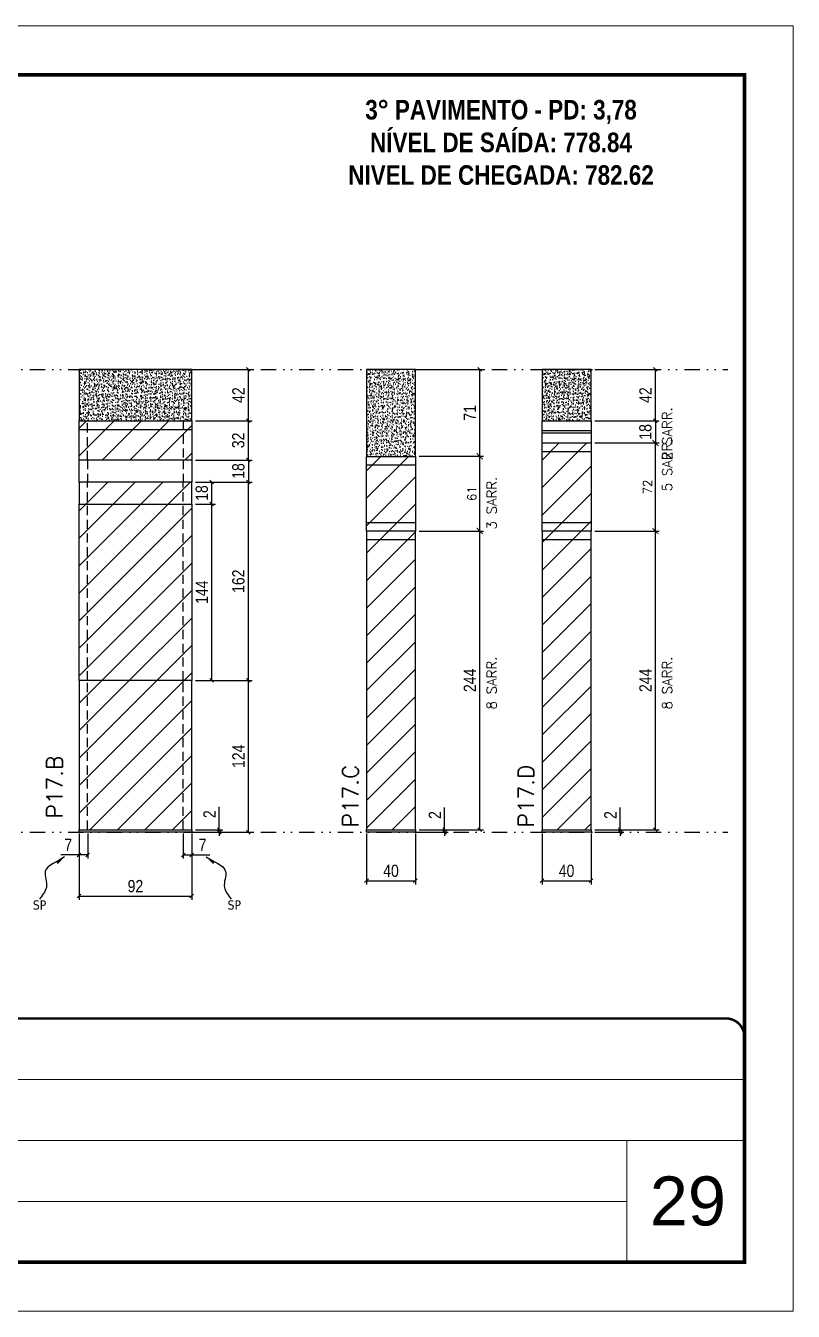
# Model space of a CAD drawing. Extents: x 2949 to 9203, y -16089 to 12527.
# Drawn here: x 3807 to 4434, y 3437 to 4487 of the extents above; entities that cross this region are included whole.
import ezdxf

# ---------------------------------------------------------------- set-up
doc = ezdxf.new("R2010")
doc.units = 0
for name, pattern in [('CONTINUO', [0]), ('DASHED', [0.75, 0.5, -0.25]), ('DIVIDE2', [0.625, 0.25, -0.125, 0, -0.125, 0, -0.125]), ('HIDDEN', [0.375, 0.25, -0.125])]:
    doc.linetypes.add(name, pattern=pattern)
for name, color, linetype, lineweight in [('CARIMBO', 255, 'Continuous', 9), ('Folhas', 255, 'Continuous', 9), ('Hachura', 251, 'Continuous', 9), ('SARRAFO DE PRESSAO', 251, 'DASHED', 9), ('Texto Seção', 7, 'Continuous', 15)]:
    doc.layers.add(name, color=color, linetype=linetype, lineweight=lineweight)
for name, color, linetype in [('COTA', 241, 'Continuous'), ('NOMENCLATURA', 7, 'Continuous'), ('Nível', 160, 'Continuous'), ('Painéis', 200, 'Continuous'), ('SARR_2.2x7', 40, 'Continuous'), ('Sarrafo de Pressão', 42, 'HIDDEN'), ('texto', 7, 'Continuous')]:
    doc.layers.add(name, color=color, linetype=linetype)
doc.styles.add('ARIAL', font='arial.ttf')
doc.styles.add('COTA TECNICA', font='techl___.ttf', dxfattribs={"height": 10})
doc.styles.add('COTA TECNICA-50', font='techl___.ttf', dxfattribs={"height": 10})
doc.styles.add('REGUA-120', font='ROMANS.shx', dxfattribs={"height": 15})
doc.styles.add('ROMANC', font='techb___.ttf', dxfattribs={"height": 2.5})
doc.styles.add('ROMANS', font='romans.shx')
doc.styles.get("Standard").update_dxf_attribs({"font": 'arial.ttf'})
doc.dimstyles.new('COTA PAINEL-50', dxfattribs={"dimtxt": 10, "dimasz": 3, "dimexe": 3, "dimexo": 3, "dimgap": 3, "dimtad": 1, "dimdec": 1, "dimzin": 12, "dimdsep": 46, "dimtxsty": 'COTA TECNICA-50', "dimblk1": 'OBLIQUE', "dimblk2": 'OBLIQUE', "dimsah": 1, "dimcen": 0.9, "dimclrd": 4, "dimclre": 4, "dimclrt": 240, "dimadec": 1, "dimazin": 3, "dimtfac": 1, "dimtdec": 1, "dimtmove": 0, "dimatfit": 3, "dimfxl": 1, "dimtolj": 1, "dimtzin": 12, "dimarcsym": 0})
doc.dimstyles.new('Cota Paínel', dxfattribs={"dimtxt": 7, "dimasz": 5, "dimexe": 3, "dimexo": 3, "dimgap": 3, "dimtad": 1, "dimdec": 1, "dimzin": 12, "dimdsep": 46, "dimtxsty": 'ROMANS', "dimblk": 'ARCHTICK', "dimcen": 0, "dimclrd": 4, "dimclre": 4, "dimclrt": 1, "dimadec": 1, "dimazin": 3, "dimtfac": 1, "dimtdec": 1, "dimtmove": 0, "dimatfit": 3, "dimldrblk": 'OBLIQUE', "dimfxl": 1, "dimtolj": 1, "dimtzin": 12, "dimarcsym": 0})
doc.dimstyles.new('PAINEL', dxfattribs={"dimtxt": 10, "dimasz": 3, "dimexe": 3, "dimexo": 3, "dimgap": 3, "dimtad": 1, "dimdec": 1, "dimzin": 12, "dimdsep": 46, "dimtxsty": 'COTA TECNICA', "dimblk1": 'OBLIQUE', "dimblk2": 'OBLIQUE', "dimsah": 1, "dimcen": 0.9, "dimclrd": 4, "dimclre": 4, "dimclrt": 240, "dimadec": 1, "dimazin": 3, "dimtfac": 1, "dimtdec": 1, "dimtmove": 0, "dimatfit": 3, "dimfxl": 1, "dimtolj": 1, "dimtzin": 12, "dimarcsym": 0})
doc.dimstyles.get("Standard").update_dxf_attribs({"dimtxt": 0.18, "dimasz": 0.18, "dimexe": 0.18, "dimexo": 0.0625, "dimgap": 0.09, "dimtad": 0, "dimtih": 1, "dimtoh": 1, "dimdec": 4, "dimzin": 0, "dimdsep": 46, "dimtxsty": 'Standard', "dimcen": 0.09, "dimadec": 0, "dimazin": 0, "dimtfac": 1, "dimtdec": 4, "dimtofl": 0, "dimtmove": 0, "dimatfit": 3, "dimfxl": 1, "dimtolj": 1, "dimtzin": 0, "dimarcsym": 0})
pattern_1 = [(45, (-1598.5, 3445.725), (-11.22532, 11.22532), [])]

# ---------------------------------------------------------------- blocks, each defined once
blk = doc.blocks.new('9999999999')
at = {"color": 30, "linetype": 'CONTINUO'}
for p, q in [((98564.6, 34379.6), (99584, 34379.6)), ((98564.6, 34329.8), (99488, 34329.8)), ((99584, 34329.8), (99488, 34329.8)), ((99488, 34329.8), (99488, 34230.2)), ((98564.6, 34280), (99488, 34280))]:
    blk.add_line(p, q, dxfattribs=at)
at = {"color": 30, "linetype": 'CONTINUO', "const_width": 2}
blk.add_lwpolyline([(99584, 34230.2), (99584, 34414.4, 0.414214), (99569, 34429.4), (98229, 34429.4, 0.414214), (98214, 34414.4), (98214, 34245.2, 0.414214), (98229, 34230.2), (99584, 34230.2)], format="xyb", dxfattribs=at)
at = {"layer": 'Folhas'}
blk.add_lwpolyline([(98139, 34190.2), (99624, 34190.2), (99624, 35240.2), (98139, 35240.2)], close=True, dxfattribs=at)
at = {"layer": 'Folhas', "color": 30, "const_width": 3}
blk.add_lwpolyline([(98214, 34230.2), (99584, 34230.2), (99584, 35200.2), (98214, 35200.2)], close=True, dxfattribs=at)
blk = doc.blocks.new('_Oblique')
at = {"color": 0, "linetype": 'ByBlock', "lineweight": -2}
blk.add_line((-0.5, -0.5), (0.5, 0.5), dxfattribs=at)
blk = doc.blocks.new('*D950')
at = {"layer": 'COTA', "color": 4, "lineweight": -2, "transparency": 16777216}
for p, q in [((4128.5, 4074), (4181, 4074)), ((4178, 3830), (4178, 4074)), ((4128.5, 3830), (4181, 3830))]:
    blk.add_line(p, q, dxfattribs=at)
at = {"layer": 'Defpoints', "color": 0, "transparency": 16777216}
for p in [(4125.5, 4074), (4178, 4074), (4125.5, 3830)]:
    blk.add_point(p, dxfattribs=at)
at = {"layer": 'COTA', "color": 4, "lineweight": -2, "transparency": 16777216, "xscale": 3, "yscale": 3, "zscale": 3}
for p, rotation in [((4178, 4074), 90), ((4178, 3830), 270)]:
    blk.add_blockref('_Oblique', p, dxfattribs=dict(at, rotation=rotation))
at = {"layer": 'COTA', "color": 240, "transparency": 16777216, "insert": (4169.9, 3952), "char_height": 10, "attachment_point": 5, "rotation": 90, "style": 'COTA TECNICA'}
blk.add_mtext('\\A1;244', dxfattribs=at)
blk = doc.blocks.new('*D951')
at = {"layer": 'COTA', "color": 4, "lineweight": -2, "transparency": 16777216}
for p, q in [((4128.5, 4206), (4181, 4206)), ((4178, 4135), (4178, 4206)), ((4128.5, 4135), (4181, 4135))]:
    blk.add_line(p, q, dxfattribs=at)
at = {"layer": 'Defpoints', "color": 0, "transparency": 16777216}
for p in [(4125.5, 4206), (4178, 4206), (4125.5, 4135)]:
    blk.add_point(p, dxfattribs=at)
at = {"layer": 'COTA', "color": 4, "lineweight": -2, "transparency": 16777216, "xscale": 3, "yscale": 3, "zscale": 3}
for p, rotation in [((4178, 4206), 90), ((4178, 4135), 270)]:
    blk.add_blockref('_Oblique', p, dxfattribs=dict(at, rotation=rotation))
at = {"layer": 'COTA', "color": 240, "transparency": 16777216, "insert": (4169.9, 4170.5), "char_height": 10, "attachment_point": 5, "rotation": 90, "style": 'COTA TECNICA'}
blk.add_mtext('\\A1;71', dxfattribs=at)
blk = doc.blocks.new('*D952')
at = {"layer": 'COTA', "color": 4, "lineweight": -2, "transparency": 16777216}
for p, q in [((4085.5, 3827), (4085.5, 3785.3)), ((4125.5, 3827), (4125.5, 3785.3)), ((4085.5, 3788.3), (4125.5, 3788.3))]:
    blk.add_line(p, q, dxfattribs=at)
at = {"layer": 'Defpoints', "color": 0, "transparency": 16777216}
for p in [(4085.5, 3830), (4125.5, 3830), (4125.5, 3788.3)]:
    blk.add_point(p, dxfattribs=at)
at = {"layer": 'COTA', "color": 4, "lineweight": -2, "transparency": 16777216, "xscale": 3, "yscale": 3, "zscale": 3, "rotation": 180}
blk.add_blockref('_Oblique', (4085.5, 3788.3), dxfattribs=at)
at = {"layer": 'COTA', "color": 4, "lineweight": -2, "transparency": 16777216, "xscale": 3, "yscale": 3, "zscale": 3}
blk.add_blockref('_Oblique', (4125.5, 3788.3), dxfattribs=at)
at = {"layer": 'COTA', "color": 240, "transparency": 16777216, "insert": (4105.5, 3796.4), "char_height": 10, "attachment_point": 5, "style": 'COTA TECNICA'}
blk.add_mtext('\\A1;40', dxfattribs=at)
blk = doc.blocks.new('*D953')
at = {"layer": 'COTA', "color": 4, "lineweight": -2, "transparency": 16777216}
for p, q in [((4149.3, 3830), (4149.3, 3848.1)), ((4128.5, 3830), (4152.3, 3830)), ((4128.5, 3828), (4152.3, 3828)), ((4149.3, 3828), (4149.3, 3830)), ((4149.3, 3828), (4149.3, 3825))]:
    blk.add_line(p, q, dxfattribs=at)
at = {"layer": 'Defpoints', "color": 0, "transparency": 16777216}
for p in [(4125.5, 3830), (4125.5, 3828), (4149.3, 3830)]:
    blk.add_point(p, dxfattribs=at)
at = {"layer": 'COTA', "color": 4, "lineweight": -2, "transparency": 16777216, "xscale": 3, "yscale": 3, "zscale": 3}
for p, rotation in [((4149.3, 3830), 270), ((4149.3, 3828), 90)]:
    blk.add_blockref('_Oblique', p, dxfattribs=dict(at, rotation=rotation))
at = {"layer": 'COTA', "color": 240, "transparency": 16777216, "insert": (4141.3, 3842), "char_height": 10, "attachment_point": 5, "rotation": 90, "style": 'COTA TECNICA-50'}
blk.add_mtext('\\A1;2', dxfattribs=at)
blk = doc.blocks.new('*D913')
at = {"layer": 'COTA', "color": 4, "lineweight": -2, "transparency": 16777216}
for p, q in [((3850.8, 3827), (3850.8, 3772.8)), ((3942.8, 3827), (3942.8, 3772.8)), ((3850.8, 3775.8), (3942.8, 3775.8))]:
    blk.add_line(p, q, dxfattribs=at)
at = {"layer": 'Defpoints', "color": 0, "transparency": 16777216}
for p in [(3850.8, 3830), (3942.8, 3830), (3942.8, 3775.8)]:
    blk.add_point(p, dxfattribs=at)
at = {"layer": 'COTA', "color": 4, "lineweight": -2, "transparency": 16777216, "xscale": 3, "yscale": 3, "zscale": 3, "rotation": 180}
blk.add_blockref('_Oblique', (3850.8, 3775.8), dxfattribs=at)
at = {"layer": 'COTA', "color": 4, "lineweight": -2, "transparency": 16777216, "xscale": 3, "yscale": 3, "zscale": 3}
blk.add_blockref('_Oblique', (3942.8, 3775.8), dxfattribs=at)
at = {"layer": 'COTA', "color": 240, "transparency": 16777216, "insert": (3896.8, 3783.9), "char_height": 10, "attachment_point": 5, "style": 'COTA TECNICA'}
blk.add_mtext('\\A1;92', dxfattribs=at)
blk = doc.blocks.new('*D914')
at = {"layer": 'COTA', "color": 4, "lineweight": -2, "transparency": 16777216}
for p, q in [((3945.8, 3952), (3992, 3952)), ((3989, 3828), (3989, 3952)), ((3945.8, 3828), (3992, 3828))]:
    blk.add_line(p, q, dxfattribs=at)
at = {"layer": 'Defpoints', "color": 0, "transparency": 16777216}
for p in [(3942.8, 3952), (3989, 3952), (3942.8, 3828)]:
    blk.add_point(p, dxfattribs=at)
at = {"layer": 'COTA', "color": 4, "lineweight": -2, "transparency": 16777216, "xscale": 3, "yscale": 3, "zscale": 3}
for p, rotation in [((3989, 3952), 90), ((3989, 3828), 270)]:
    blk.add_blockref('_Oblique', p, dxfattribs=dict(at, rotation=rotation))
at = {"layer": 'COTA', "color": 240, "transparency": 16777216, "insert": (3980.9, 3890), "char_height": 10, "attachment_point": 5, "rotation": 90, "style": 'COTA TECNICA-50'}
blk.add_mtext('\\A1;124', dxfattribs=at)
blk = doc.blocks.new('*D915')
at = {"layer": 'COTA', "color": 4, "lineweight": -2, "transparency": 16777216}
for p, q in [((3965.3, 3830), (3965.3, 3848.8)), ((3945.8, 3830), (3968.3, 3830)), ((3945.8, 3828), (3968.3, 3828)), ((3965.3, 3828), (3965.3, 3830)), ((3965.3, 3828), (3965.3, 3825))]:
    blk.add_line(p, q, dxfattribs=at)
at = {"layer": 'Defpoints', "color": 0, "transparency": 16777216}
for p in [(3942.8, 3830), (3942.8, 3828), (3965.3, 3828)]:
    blk.add_point(p, dxfattribs=at)
at = {"layer": 'COTA', "color": 4, "lineweight": -2, "transparency": 16777216, "xscale": 3, "yscale": 3, "zscale": 3}
for p, rotation in [((3965.3, 3830), 270), ((3965.3, 3828), 90)]:
    blk.add_blockref('_Oblique', p, dxfattribs=dict(at, rotation=rotation))
at = {"layer": 'COTA', "color": 240, "transparency": 16777216, "insert": (3957.3, 3842.7), "char_height": 10, "attachment_point": 5, "rotation": 90, "style": 'COTA TECNICA-50'}
blk.add_mtext('\\A1;2', dxfattribs=at)
blk = doc.blocks.new('*D916')
at = {"layer": 'COTA', "color": 4, "lineweight": -2, "transparency": 16777216}
for p, q in [((3850.8, 3825), (3850.8, 3806.5)), ((3857.8, 3827), (3857.8, 3806.5)), ((3850.8, 3809.5), (3836, 3809.5)), ((3857.8, 3809.5), (3850.8, 3809.5))]:
    blk.add_line(p, q, dxfattribs=at)
at = {"layer": 'Defpoints', "color": 0, "transparency": 16777216}
for p in [(3850.8, 3828), (3857.8, 3830), (3850.8, 3809.5)]:
    blk.add_point(p, dxfattribs=at)
at = {"layer": 'COTA', "color": 4, "lineweight": -2, "transparency": 16777216, "xscale": 3, "yscale": 3, "zscale": 3, "rotation": 180}
blk.add_blockref('_Oblique', (3850.8, 3809.5), dxfattribs=at)
at = {"layer": 'COTA', "color": 4, "lineweight": -2, "transparency": 16777216, "xscale": 3, "yscale": 3, "zscale": 3}
blk.add_blockref('_Oblique', (3857.8, 3809.5), dxfattribs=at)
at = {"layer": 'COTA', "color": 240, "transparency": 16777216, "insert": (3841.9, 3817.6), "char_height": 10, "attachment_point": 5, "style": 'COTA TECNICA-50'}
blk.add_mtext('\\A1;7', dxfattribs=at)
blk = doc.blocks.new('*D917')
at = {"layer": 'COTA', "color": 4, "lineweight": -2, "transparency": 16777216}
for p, q in [((3935.8, 3827), (3935.8, 3806.5)), ((3942.8, 3825), (3942.8, 3806.5)), ((3935.8, 3809.5), (3942.8, 3809.5)), ((3942.8, 3809.5), (3957.5, 3809.5))]:
    blk.add_line(p, q, dxfattribs=at)
at = {"layer": 'Defpoints', "color": 0, "transparency": 16777216}
for p in [(3935.8, 3830), (3942.8, 3828), (3942.8, 3809.5)]:
    blk.add_point(p, dxfattribs=at)
at = {"layer": 'COTA', "color": 4, "lineweight": -2, "transparency": 16777216, "xscale": 3, "yscale": 3, "zscale": 3, "rotation": 180}
blk.add_blockref('_Oblique', (3935.8, 3809.5), dxfattribs=at)
at = {"layer": 'COTA', "color": 4, "lineweight": -2, "transparency": 16777216, "xscale": 3, "yscale": 3, "zscale": 3}
blk.add_blockref('_Oblique', (3942.8, 3809.5), dxfattribs=at)
at = {"layer": 'COTA', "color": 240, "transparency": 16777216, "insert": (3951.6, 3817.6), "char_height": 10, "attachment_point": 5, "style": 'COTA TECNICA-50'}
blk.add_mtext('\\A1;7', dxfattribs=at)
blk = doc.blocks.new('*D986')
at = {"layer": 'COTA', "color": 4, "linetype": 'ByBlock', "lineweight": -2, "transparency": 16777216}
for p, q in [((3945.8, 4114), (3992, 4114)), ((3989, 3952), (3989, 4114)), ((3945.8, 3952), (3992, 3952))]:
    blk.add_line(p, q, dxfattribs=at)
at = {"layer": 'Defpoints', "color": 0, "linetype": 'ByBlock', "transparency": 16777216}
for p in [(3942.8, 4114), (3989, 4114), (3942.8, 3952)]:
    blk.add_point(p, dxfattribs=at)
at = {"layer": 'COTA', "color": 4, "linetype": 'ByBlock', "lineweight": -2, "transparency": 16777216, "xscale": 3, "yscale": 3, "zscale": 3}
for p, rotation in [((3989, 4114), 90), ((3989, 3952), 270)]:
    blk.add_blockref('_Oblique', p, dxfattribs=dict(at, rotation=rotation))
at = {"layer": 'COTA', "color": 240, "linetype": 'ByBlock', "transparency": 16777216, "insert": (3980.9, 4033), "char_height": 10, "attachment_point": 5, "rotation": 90, "style": 'COTA TECNICA'}
blk.add_mtext('\\A1;162', dxfattribs=at)
blk = doc.blocks.new('_ArchTick')
at = {"color": 0, "linetype": 'ByBlock', "const_width": 0.15}
blk.add_lwpolyline([(-0.5, -0.5), (0.5, 0.5)], dxfattribs=at)
blk = doc.blocks.new('*D990')
at = {"layer": 'COTA', "color": 4, "lineweight": -2, "transparency": 16777216}
for p, q in [((4128.5, 4135), (4181, 4135)), ((4178, 4074), (4178, 4135)), ((4128.5, 4074), (4181, 4074))]:
    blk.add_line(p, q, dxfattribs=at)
at = {"layer": 'Defpoints', "color": 0, "transparency": 16777216}
for p in [(4125.5, 4135), (4178, 4135), (4125.5, 4074)]:
    blk.add_point(p, dxfattribs=at)
at = {"layer": 'COTA', "color": 4, "lineweight": -2, "transparency": 16777216, "xscale": 5, "yscale": 5, "zscale": 5}
for p, rotation in [((4178, 4135), 90), ((4178, 4074), 270)]:
    blk.add_blockref('_ArchTick', p, dxfattribs=dict(at, rotation=rotation))
at = {"layer": 'COTA', "color": 1, "transparency": 16777216, "insert": (4171.5, 4104.5), "char_height": 7, "attachment_point": 5, "rotation": 90, "style": 'ROMANS'}
blk.add_mtext('\\A1;61', dxfattribs=at)
blk = doc.blocks.new('*D999')
at = {"layer": 'COTA', "color": 4, "lineweight": -2, "transparency": 16777216}
for p, q in [((4271.9, 4074), (4324.4, 4074)), ((4321.4, 3830), (4321.4, 4074)), ((4271.9, 3830), (4324.4, 3830))]:
    blk.add_line(p, q, dxfattribs=at)
at = {"layer": 'Defpoints', "color": 0, "transparency": 16777216}
for p in [(4268.9, 4074), (4321.4, 4074), (4268.9, 3830)]:
    blk.add_point(p, dxfattribs=at)
at = {"layer": 'COTA', "color": 4, "lineweight": -2, "transparency": 16777216, "xscale": 3, "yscale": 3, "zscale": 3}
for p, rotation in [((4321.4, 4074), 90), ((4321.4, 3830), 270)]:
    blk.add_blockref('_Oblique', p, dxfattribs=dict(at, rotation=rotation))
at = {"layer": 'COTA', "color": 240, "transparency": 16777216, "insert": (4313.3, 3952), "char_height": 10, "attachment_point": 5, "rotation": 90, "style": 'COTA TECNICA'}
blk.add_mtext('\\A1;244', dxfattribs=at)
blk = doc.blocks.new('*D1000')
at = {"layer": 'COTA', "color": 4, "lineweight": -2, "transparency": 16777216}
for p, q in [((4228.9, 3827), (4228.9, 3785.3)), ((4268.9, 3827), (4268.9, 3785.3)), ((4228.9, 3788.3), (4268.9, 3788.3))]:
    blk.add_line(p, q, dxfattribs=at)
at = {"layer": 'Defpoints', "color": 0, "transparency": 16777216}
for p in [(4228.9, 3830), (4268.9, 3830), (4268.9, 3788.3)]:
    blk.add_point(p, dxfattribs=at)
at = {"layer": 'COTA', "color": 4, "lineweight": -2, "transparency": 16777216, "xscale": 3, "yscale": 3, "zscale": 3, "rotation": 180}
blk.add_blockref('_Oblique', (4228.9, 3788.3), dxfattribs=at)
at = {"layer": 'COTA', "color": 4, "lineweight": -2, "transparency": 16777216, "xscale": 3, "yscale": 3, "zscale": 3}
blk.add_blockref('_Oblique', (4268.9, 3788.3), dxfattribs=at)
at = {"layer": 'COTA', "color": 240, "transparency": 16777216, "insert": (4248.9, 3796.4), "char_height": 10, "attachment_point": 5, "style": 'COTA TECNICA'}
blk.add_mtext('\\A1;40', dxfattribs=at)
blk = doc.blocks.new('*D1001')
at = {"layer": 'COTA', "color": 4, "lineweight": -2, "transparency": 16777216}
for p, q in [((4292.7, 3830), (4292.7, 3848.1)), ((4271.9, 3830), (4295.7, 3830)), ((4271.9, 3828), (4295.7, 3828)), ((4292.7, 3828), (4292.7, 3830)), ((4292.7, 3828), (4292.7, 3825))]:
    blk.add_line(p, q, dxfattribs=at)
at = {"layer": 'Defpoints', "color": 0, "transparency": 16777216}
for p in [(4268.9, 3830), (4268.9, 3828), (4292.7, 3830)]:
    blk.add_point(p, dxfattribs=at)
at = {"layer": 'COTA', "color": 4, "lineweight": -2, "transparency": 16777216, "xscale": 3, "yscale": 3, "zscale": 3}
for p, rotation in [((4292.7, 3830), 270), ((4292.7, 3828), 90)]:
    blk.add_blockref('_Oblique', p, dxfattribs=dict(at, rotation=rotation))
at = {"layer": 'COTA', "color": 240, "transparency": 16777216, "insert": (4284.7, 3842), "char_height": 10, "attachment_point": 5, "rotation": 90, "style": 'COTA TECNICA-50'}
blk.add_mtext('\\A1;2', dxfattribs=at)
blk = doc.blocks.new('*D1002')
at = {"layer": 'COTA', "color": 4, "lineweight": -2, "transparency": 16777216}
for p, q in [((4271.9, 4146), (4324.4, 4146)), ((4321.4, 4074), (4321.4, 4146)), ((4271.9, 4074), (4324.4, 4074))]:
    blk.add_line(p, q, dxfattribs=at)
at = {"layer": 'Defpoints', "color": 0, "transparency": 16777216}
for p in [(4268.9, 4146), (4321.4, 4146), (4268.9, 4074)]:
    blk.add_point(p, dxfattribs=at)
at = {"layer": 'COTA', "color": 4, "lineweight": -2, "transparency": 16777216, "xscale": 5, "yscale": 5, "zscale": 5}
for p, rotation in [((4321.4, 4146), 90), ((4321.4, 4074), 270)]:
    blk.add_blockref('_ArchTick', p, dxfattribs=dict(at, rotation=rotation))
at = {"layer": 'COTA', "color": 1, "transparency": 16777216, "insert": (4314.9, 4110), "char_height": 7, "attachment_point": 5, "rotation": 90, "style": 'ROMANS'}
blk.add_mtext('\\A1;72', dxfattribs=at)
blk = doc.blocks.new('*D2357')
at = {"layer": 'COTA', "color": 4, "lineweight": -2, "transparency": 16777216}
for p, q in [((4271.9, 4206), (4324.4, 4206)), ((4321.4, 4164), (4321.4, 4206)), ((4271.9, 4164), (4324.4, 4164))]:
    blk.add_line(p, q, dxfattribs=at)
at = {"layer": 'Defpoints', "color": 0, "transparency": 16777216}
for p in [(4268.9, 4206), (4321.4, 4206), (4268.9, 4164)]:
    blk.add_point(p, dxfattribs=at)
at = {"layer": 'COTA', "color": 4, "lineweight": -2, "transparency": 16777216, "xscale": 3, "yscale": 3, "zscale": 3}
for p, rotation in [((4321.4, 4206), 90), ((4321.4, 4164), 270)]:
    blk.add_blockref('_Oblique', p, dxfattribs=dict(at, rotation=rotation))
at = {"layer": 'COTA', "color": 240, "transparency": 16777216, "insert": (4313.3, 4185), "char_height": 10, "attachment_point": 5, "rotation": 90, "style": 'COTA TECNICA'}
blk.add_mtext('\\A1;42', dxfattribs=at)
blk = doc.blocks.new('*D2360')
at = {"layer": 'COTA', "color": 4, "lineweight": -2, "transparency": 16777216}
for p, q in [((3945.8, 4164), (3992, 4164)), ((3989, 4132), (3989, 4164)), ((3945.8, 4132), (3992, 4132))]:
    blk.add_line(p, q, dxfattribs=at)
at = {"layer": 'Defpoints', "color": 0, "transparency": 16777216}
for p in [(3942.8, 4164), (3989, 4164), (3942.8, 4132)]:
    blk.add_point(p, dxfattribs=at)
at = {"layer": 'COTA', "color": 4, "lineweight": -2, "transparency": 16777216, "xscale": 3, "yscale": 3, "zscale": 3}
for p, rotation in [((3989, 4164), 90), ((3989, 4132), 270)]:
    blk.add_blockref('_Oblique', p, dxfattribs=dict(at, rotation=rotation))
at = {"layer": 'COTA', "color": 240, "transparency": 16777216, "insert": (3980.8, 4148), "char_height": 10, "attachment_point": 5, "rotation": 90, "style": 'COTA TECNICA-50'}
blk.add_mtext('\\A1;32', dxfattribs=at)
blk = doc.blocks.new('*D2361')
at = {"layer": 'COTA', "color": 4, "lineweight": -2, "transparency": 16777216}
for p, q in [((3945.8, 4206), (3992, 4206)), ((3989, 4164), (3989, 4206)), ((3945.8, 4164), (3992, 4164))]:
    blk.add_line(p, q, dxfattribs=at)
at = {"layer": 'Defpoints', "color": 0, "transparency": 16777216}
for p in [(3942.8, 4206), (3989, 4206), (3942.8, 4164)]:
    blk.add_point(p, dxfattribs=at)
at = {"layer": 'COTA', "color": 4, "lineweight": -2, "transparency": 16777216, "xscale": 3, "yscale": 3, "zscale": 3}
for p, rotation in [((3989, 4206), 90), ((3989, 4164), 270)]:
    blk.add_blockref('_Oblique', p, dxfattribs=dict(at, rotation=rotation))
at = {"layer": 'COTA', "color": 240, "transparency": 16777216, "insert": (3980.9, 4185), "char_height": 10, "attachment_point": 5, "rotation": 90, "style": 'COTA TECNICA-50'}
blk.add_mtext('\\A1;42', dxfattribs=at)
blk = doc.blocks.new('*D2646')
at = {"layer": 'COTA', "color": 4, "lineweight": -2, "transparency": 16777216}
for p, q in [((4271.9, 4164), (4324.4, 4164)), ((4321.4, 4164), (4321.4, 4146)), ((4271.9, 4146), (4324.4, 4146))]:
    blk.add_line(p, q, dxfattribs=at)
at = {"layer": 'Defpoints', "color": 0, "transparency": 16777216}
for p in [(4268.9, 4164), (4268.9, 4146), (4321.4, 4146)]:
    blk.add_point(p, dxfattribs=at)
at = {"layer": 'COTA', "color": 4, "lineweight": -2, "transparency": 16777216, "xscale": 3, "yscale": 3, "zscale": 3}
for p, rotation in [((4321.4, 4164), 90), ((4321.4, 4146), 270)]:
    blk.add_blockref('_Oblique', p, dxfattribs=dict(at, rotation=rotation))
at = {"layer": 'COTA', "color": 240, "transparency": 16777216, "insert": (4313.3, 4155), "char_height": 10, "attachment_point": 5, "rotation": 90, "style": 'COTA TECNICA-50'}
blk.add_mtext('\\A1;18', dxfattribs=at)
blk = doc.blocks.new('*D2647')
at = {"layer": 'COTA', "color": 4, "lineweight": -2, "transparency": 16777216}
for p, q in [((3945.8, 4132), (3992, 4132)), ((3989, 4132), (3989, 4114)), ((3945.8, 4114), (3992, 4114))]:
    blk.add_line(p, q, dxfattribs=at)
at = {"layer": 'Defpoints', "color": 0, "transparency": 16777216}
for p in [(3942.8, 4132), (3942.8, 4114), (3989, 4114)]:
    blk.add_point(p, dxfattribs=at)
at = {"layer": 'COTA', "color": 4, "lineweight": -2, "transparency": 16777216, "xscale": 3, "yscale": 3, "zscale": 3}
for p, rotation in [((3989, 4132), 90), ((3989, 4114), 270)]:
    blk.add_blockref('_Oblique', p, dxfattribs=dict(at, rotation=rotation))
at = {"layer": 'COTA', "color": 240, "transparency": 16777216, "insert": (3980.9, 4123), "char_height": 10, "attachment_point": 5, "rotation": 90, "style": 'COTA TECNICA-50'}
blk.add_mtext('\\A1;18', dxfattribs=at)
blk = doc.blocks.new('*D2650')
at = {"layer": 'COTA', "color": 4, "lineweight": -2, "transparency": 16777216}
for p, q in [((3945.8, 4096), (3962.1, 4096)), ((3959.1, 3952), (3959.1, 4096)), ((3945.8, 3952), (3962.1, 3952))]:
    blk.add_line(p, q, dxfattribs=at)
at = {"layer": 'Defpoints', "color": 0, "transparency": 16777216}
for p in [(3942.8, 4096), (3959.1, 4096), (3942.8, 3952)]:
    blk.add_point(p, dxfattribs=at)
at = {"layer": 'COTA', "color": 4, "lineweight": -2, "transparency": 16777216, "xscale": 3, "yscale": 3, "zscale": 3}
for p, rotation in [((3959.1, 4096), 90), ((3959.1, 3952), 270)]:
    blk.add_blockref('_Oblique', p, dxfattribs=dict(at, rotation=rotation))
at = {"layer": 'COTA', "color": 240, "transparency": 16777216, "insert": (3951, 4024), "char_height": 10, "attachment_point": 5, "rotation": 90, "style": 'COTA TECNICA-50'}
blk.add_mtext('\\A1;144', dxfattribs=at)
blk = doc.blocks.new('*D2651')
at = {"layer": 'COTA', "color": 4, "lineweight": -2, "transparency": 16777216}
for p, q in [((3945.8, 4114), (3962.1, 4114)), ((3959.1, 4096), (3959.1, 4114)), ((3945.8, 4096), (3962.1, 4096))]:
    blk.add_line(p, q, dxfattribs=at)
at = {"layer": 'Defpoints', "color": 0, "transparency": 16777216}
for p in [(3942.8, 4114), (3959.1, 4114), (3942.8, 4096)]:
    blk.add_point(p, dxfattribs=at)
at = {"layer": 'COTA', "color": 4, "lineweight": -2, "transparency": 16777216, "xscale": 3, "yscale": 3, "zscale": 3}
for p, rotation in [((3959.1, 4114), 90), ((3959.1, 4096), 270)]:
    blk.add_blockref('_Oblique', p, dxfattribs=dict(at, rotation=rotation))
at = {"layer": 'COTA', "color": 240, "transparency": 16777216, "insert": (3951, 4105), "char_height": 10, "attachment_point": 5, "rotation": 90, "style": 'COTA TECNICA-50'}
blk.add_mtext('\\A1;18', dxfattribs=at)

msp = doc.modelspace()

# ---------------------------------------------------------------- hatches: boundary and pattern name
at = {"layer": 'COTA', "linetype": 'ByBlock'}
h = msp.add_hatch(dxfattribs=at)
h.set_pattern_fill('AR-CONC', color=256, scale=0.03)
h.set_pattern_definition([(50, (-1282.6285, 3463.7253), (5.46554, -0.4781726), [0.5715, -6.2865]), (355, (-1282.6285, 3463.7253), (-1.0573026, 5.7317054), [0.4572, -5.0292175]), (100.45144, (-1282.173, 3463.6855), (4.4082374, 5.2535326), [0.4857, -5.3427073]), (46.1842, (-1282.6285, 3465.249), (8.132371, -1.26127), [0.85725, -9.42975]), (96.63556, (-1281.951, 3465.144), (7.122124, 7.422784), [0.728551, -8.014068]), (351.18415, (-1282.6285, 3465.249), (7.122124, 7.422784), [0.685799, -7.543792]), (21, (-1281.8665, 3464.8683), (4.5484317, -3.067956), [0.5715, -6.2865]), (326, (-1281.8665, 3464.8683), (1.854061, 5.525639), [0.4572, -5.0292]), (71.45144, (-1281.4874, 3464.6127), (6.4024926, 2.457683), [0.4857, -5.342698]), (37.5, (-1282.6285, 3463.7253), (0.0926581, 2.5366512), [0, -4.96824, 0, -5.1054, 0, -5.04825]), (7.5, (-1282.6285, 3463.7253), (2.0045899, 3.0054172), [0, -2.91084, 0, -4.85394, 0, -1.92405]), (327.5, (-1284.3277, 3463.7253), (4.06771786, -0.1718623), [0, -1.905, 0, -5.9436, 0, -7.8867]), (317.5, (-1285.0897, 3463.7253), (4.4438754, 0.7627947), [0, -2.4765, 0, -3.94716, 0, -5.6007])])
h.paths.add_polyline_path([(3850.77, 4205.99), (3850.77, 4163.99), (3942.77, 4163.99), (3942.77, 4205.99)])
h = msp.add_hatch(dxfattribs=at)
h.set_pattern_fill('AR-CONC', color=256, scale=0.03)
h.set_pattern_definition([(50, (-127528.5476, -22671.2705), (5.46554007, -0.47817257), [0.5715, -6.2865]), (355, (-127528.5476, -22671.2705), (-1.05730264, 5.73170536), [0.4572, -5.02921753]), (100.4514447, (-127528.092, -22671.3104), (4.40823741, 5.25353256), [0.48570026, -5.34270734]), (46.1842, (-127528.5476, -22669.7465), (8.13237123, -1.26126984), [0.85725, -9.42975]), (96.6355576, (-127527.87, -22669.852), (7.122124, 7.42278374), [0.7285507, -8.01406824]), (351.184151, (-127528.5476, -22669.7465), (7.122124, 7.42278374), [0.685799, -7.54379196]), (21, (-127527.7856, -22670.1275), (4.54843174, -3.06795595), [0.5715, -6.2865]), (326, (-127527.7856, -22670.1275), (1.85406085, 5.52563898), [0.4572, -5.0292]), (71.451445, (-127527.4065, -22670.383), (6.40249258, 2.45768307), [0.48570026, -5.34269813]), (37.5, (-127528.5476, -22671.2705), (0.092658098, 2.536651166), [0, -4.96824, 0, -5.1054, 0, -5.04825]), (7.5, (-127528.5476, -22671.2705), (2.004589875, 3.005417245), [0, -2.91084, 0, -4.85394, 0, -1.92405]), (327.5, (-127530.2468, -22671.2705), (4.067717855, -0.17186232), [0, -1.905, 0, -5.9436, 0, -7.8867]), (317.5, (-127531.009, -22671.2705), (4.44387544, 0.76279473), [0, -2.4765, 0, -3.94716, 0, -5.6007])])
h.paths.add_polyline_path([(4085.48, 4134.97), (4125.48, 4134.97), (4125.48, 4205.99), (4085.48, 4205.99)])
h = msp.add_hatch(dxfattribs=at)
h.set_pattern_fill('AR-CONC', color=256, scale=0.03)
h.set_pattern_definition([(50, (-127385.1454, -22671.2705), (5.46554007, -0.47817257), [0.5715, -6.2865]), (355, (-127385.1454, -22671.2705), (-1.05730264, 5.73170536), [0.4572, -5.02921753]), (100.4514447, (-127384.69, -22671.3104), (4.40823741, 5.25353256), [0.48570026, -5.34270734]), (46.1842, (-127385.1454, -22669.7465), (8.13237123, -1.26126984), [0.85725, -9.42975]), (96.6355576, (-127384.468, -22669.852), (7.122124, 7.42278374), [0.7285507, -8.01406824]), (351.184151, (-127385.145, -22669.7465), (7.122124, 7.42278374), [0.685799, -7.54379196]), (21, (-127384.3834, -22670.1275), (4.54843174, -3.06795595), [0.5715, -6.2865]), (326, (-127384.3834, -22670.1275), (1.85406085, 5.52563898), [0.4572, -5.0292]), (71.451445, (-127384.0043, -22670.383), (6.40249258, 2.45768307), [0.48570026, -5.34269813]), (37.5, (-127385.1454, -22671.2705), (0.092658098, 2.536651166), [0, -4.96824, 0, -5.1054, 0, -5.04825]), (7.5, (-127385.1454, -22671.2705), (2.004589875, 3.005417245), [0, -2.91084, 0, -4.85394, 0, -1.92405]), (327.5, (-127386.8446, -22671.2705), (4.067717855, -0.17186232), [0, -1.905, 0, -5.9436, 0, -7.8867]), (317.5, (-127387.6066, -22671.2705), (4.44387544, 0.76279473), [0, -2.4765, 0, -3.94716, 0, -5.6007])])
h.paths.add_polyline_path([(4228.88, 4163.97), (4268.88, 4163.97), (4268.88, 4205.99), (4228.88, 4205.99)])
at = {"layer": 'Hachura'}
h = msp.add_hatch(dxfattribs=at)
h.set_pattern_fill('ANSI31', color=256, scale=5)
h.set_pattern_definition(pattern_1)
h.paths.add_polyline_path([(3850.77, 4163.99), (3850.77, 4131.99), (3942.77, 4131.99), (3942.77, 4163.99)])
h = msp.add_hatch(dxfattribs=at)
h.set_pattern_fill('ANSI31', color=256, scale=5)
h.set_pattern_definition(pattern_1)
h.paths.add_polyline_path([(4228.88, 4073.97), (4268.88, 4073.97), (4268.88, 4145.99), (4228.88, 4145.99)])
h = msp.add_hatch(dxfattribs=at)
h.set_pattern_fill('ANSI31', color=256, scale=5)
h.set_pattern_definition(pattern_1)
h.paths.add_polyline_path([(4085.48, 4073.97), (4125.48, 4073.97), (4125.48, 4134.97), (4085.48, 4134.97)])
h = msp.add_hatch(dxfattribs=at)
h.set_pattern_fill('ANSI31', color=256, scale=5)
h.set_pattern_definition(pattern_1)
h.paths.add_polyline_path([(3942.77, 4113.99), (3850.77, 4113.99), (3850.77, 4095.99), (3942.77, 4095.99)])
h = msp.add_hatch(dxfattribs=at)
h.set_pattern_fill('ANSI31', color=256, scale=5)
h.set_pattern_definition(pattern_1)
h.paths.add_polyline_path([(3942.77, 4095.99), (3850.77, 4095.99), (3850.77, 3951.99), (3942.77, 3951.99)])
h = msp.add_hatch(dxfattribs=at)
h.set_pattern_fill('ANSI31', color=256, scale=5)
h.set_pattern_definition(pattern_1)
h.paths.add_polyline_path([(4125.48, 4073.97), (4085.48, 4073.97), (4085.48, 3829.99), (4125.48, 3829.99)])
h = msp.add_hatch(dxfattribs=at)
h.set_pattern_fill('ANSI31', color=256, scale=5)
h.set_pattern_definition(pattern_1)
h.paths.add_polyline_path([(4268.88, 4073.97), (4228.88, 4073.97), (4228.88, 3829.99), (4268.88, 3829.99)])
h = msp.add_hatch(dxfattribs=at)
h.set_pattern_fill('ANSI31', color=256, scale=5)
h.set_pattern_definition(pattern_1)
h.paths.add_polyline_path([(3942.77, 3951.99), (3850.77, 3951.99), (3850.77, 3829.99), (3942.77, 3829.99)])

# ---------------------------------------------------------------- linework, layer by layer
at = {"layer": 'COTA', "linetype": 'ByBlock'}
for p, q in [((3850.77, 4205.99), (3850.77, 4163.99)), ((3942.77, 4205.99), (3850.77, 4205.99)), ((3942.77, 4163.99), (3942.77, 4205.99)), ((3850.77, 4163.99), (3942.77, 4163.99))]:
    msp.add_line(p, q, dxfattribs=at)
for points in [[(4085.48, 4134.97), (4125.48, 4134.97), (4125.48, 4205.99), (4085.48, 4205.99)], [(4228.88, 4163.97), (4268.88, 4163.97), (4268.88, 4205.99), (4228.88, 4205.99)]]:
    msp.add_lwpolyline(points, close=True, dxfattribs=at)
at = {"layer": 'Nível', "color": 4, "linetype": 'DIVIDE2', "ltscale": 50}
for p, q in [((3370.19, 4205.99), (4380.53, 4205.99)), ((3370.19, 3827.99), (4380.53, 3827.99))]:
    msp.add_line(p, q, dxfattribs=at)
at = {"layer": 'Painéis'}
for p, q in [((3850.77, 4163.99), (3942.77, 4163.99)), ((3850.77, 4113.99), (3850.77, 4163.99)), ((3942.77, 4163.99), (3942.77, 4113.99)), ((4228.88, 4163.99), (4268.88, 4163.99)), ((4228.88, 4145.99), (4228.88, 4163.99)), ((4268.88, 4163.99), (4268.88, 4145.99)), ((3942.77, 4131.99), (3850.77, 4131.99)), ((3942.77, 4113.99), (3850.77, 4113.99)), ((3850.77, 4113.99), (3850.77, 4095.99)), ((3942.77, 4095.99), (3942.77, 4113.99)), ((3850.77, 4095.99), (3942.77, 4095.99)), ((4085.48, 3829.99), (4125.48, 3829.99)), ((4085.48, 3827.99), (4085.48, 3829.99)), ((4125.48, 3827.99), (4085.48, 3827.99)), ((4125.48, 3829.99), (4125.48, 3827.99)), ((4228.88, 3829.99), (4268.88, 3829.99)), ((4228.88, 3827.99), (4228.88, 3829.99)), ((4268.88, 3827.99), (4228.88, 3827.99)), ((4268.88, 3829.99), (4268.88, 3827.99))]:
    msp.add_line(p, q, dxfattribs=at)
for points in [[(4228.88, 4145.99), (4268.88, 4145.99), (4268.88, 4073.97), (4228.88, 4073.97)], [(4085.48, 4134.97), (4125.48, 4134.97), (4125.48, 4073.97), (4085.48, 4073.97)], [(3942.77, 3951.99), (3850.77, 3951.99), (3850.77, 4095.99), (3942.77, 4095.99)], [(4085.48, 3829.99), (4125.48, 3829.99), (4125.48, 4073.97), (4085.48, 4073.97)], [(4228.88, 3829.99), (4268.88, 3829.99), (4268.88, 4073.97), (4228.88, 4073.97)], [(3850.77, 3829.99), (3942.77, 3829.99), (3942.77, 3951.99), (3850.77, 3951.99)], [(3850.77, 3829.99), (3942.77, 3829.99), (3942.77, 3827.99), (3850.77, 3827.99)]]:
    msp.add_lwpolyline(points, close=True, dxfattribs=at)
at = {"layer": 'SARR_2.2x7'}
for p, q in [((3850.77, 4156.99), (3942.77, 4156.99)), ((4228.88, 4155.99), (4268.88, 4155.99)), ((4268.88, 4153.99), (4228.88, 4153.99)), ((4228.88, 4138.99), (4268.88, 4138.99)), ((4085.48, 4127.97), (4125.48, 4127.97)), ((4085.48, 4080.97), (4125.48, 4080.97)), ((4228.88, 4080.97), (4268.88, 4080.97)), ((4085.48, 4066.97), (4125.48, 4066.97)), ((4228.88, 4066.97), (4268.88, 4066.97))]:
    msp.add_line(p, q, dxfattribs=at)
at = {"layer": 'Sarrafo de Pressão', "ltscale": 30}
for p, q in [((3857.77, 4131.99), (3857.77, 4163.99)), ((3935.77, 4163.99), (3935.77, 4131.99)), ((3857.77, 4131.99), (3857.77, 4113.99)), ((3935.77, 4131.99), (3935.77, 4113.99)), ((3857.77, 3951.99), (3857.77, 4113.99)), ((3935.77, 3951.99), (3935.77, 4113.99)), ((3857.77, 3829.99), (3857.77, 3951.99)), ((3935.77, 3829.99), (3935.77, 3951.99))]:
    msp.add_line(p, q, dxfattribs=at)

# ---------------------------------------------------------------- block references
at = {"layer": 'SARRAFO DE PRESSAO', "color": 6, "linetype": 'ByBlock'}
msp.add_blockref('9999999999', (-95189.94, -30753.5), dxfattribs=at)

# ---------------------------------------------------------------- texts
at = {"layer": 'CARIMBO', "style": 'ARIAL'}
msp.add_text('29', height=40, dxfattribs=at).set_placement((4316.89, 3506.85))
at = {"layer": 'NOMENCLATURA', "color": 2, "insert": (4195.36, 4452.77), "char_height": 16, "attachment_point": 2, "style": 'ROMANC'}
msp.add_mtext_dynamic_manual_height_columns('\\P3° PAVIMENTO - PD: 3,78\\PNÍVEL DE SAÍDA: 778.84\\PNIVEL DE CHEGADA: 782.62', width=300.2766, gutter_width=1, heights=[0], dxfattribs=at)
at = {"layer": 'texto', "color": 0, "char_height": 7.5, "attachment_point": 5}
for insert in [(3818.52, 3768.5), (3977.54, 3768.5)]:
    msp.add_mtext('{\\fTahoma|b0|i0|c0|p34;\\C4;SP}', dxfattribs=dict(at, insert=insert))
at = {"layer": 'Texto Seção', "linetype": 'Continuous', "style": 'ROMANS'}
for s, p in [('2 SARR.', (4335.05, 4131.84)), ('5 SARR.', (4335.05, 4106.44)), ('3 SARR.', (4191.65, 4075.19)), ('8 SARR.', (4191.65, 3928.22)), ('8 SARR.', (4335.05, 3928.22))]:
    msp.add_text(s, height=8, rotation=90, dxfattribs=at).set_placement(p)
at = {"layer": 'Texto Seção', "char_height": 13, "width": 285.3299, "attachment_point": 7, "rotation": 90, "style": 'REGUA-120'}
for s, insert in [('P17.B', (3837.29, 3839.24)), ('P17.C', (4078.83, 3831.92)), ('P17.D', (4222.23, 3831.92))]:
    msp.add_mtext(s, dxfattribs=dict(at, insert=insert))

# ---------------------------------------------------------------- dimensions: what is measured, and where the dimension line sits
at = {"layer": 'COTA'}
for base, p1, p2, angle, dimstyle, picture, middle in [((3989, 4205.99), (3942.77, 4163.99), (3942.77, 4205.99), 90, 'COTA PAINEL-50', '*D2361', (3980.93, 4184.99)), ((3989, 4163.99), (3942.77, 4131.99), (3942.77, 4163.99), 90, 'COTA PAINEL-50', '*D2360', (3980.78, 4147.99)), ((4321.37, 4145.99), (4268.88, 4163.99), (4268.88, 4145.99), 90, 'COTA PAINEL-50', '*D2646', (4313.28, 4154.99)), ((4321.37, 4145.99), (4268.88, 4073.97), (4268.88, 4145.99), 90, 'Cota Paínel', '*D1002', (4314.87, 4109.98)), ((4177.97, 4134.97), (4125.48, 4073.97), (4125.48, 4134.97), 90, 'Cota Paínel', '*D990', (4171.47, 4104.47)), ((3989, 4113.99), (3942.77, 4131.99), (3942.77, 4113.99), 90, 'COTA PAINEL-50', '*D2647', (3980.91, 4122.99)), ((3959.08, 4113.99), (3942.77, 4095.99), (3942.77, 4113.99), 90, 'COTA PAINEL-50', '*D2651', (3950.98, 4104.99)), ((3959.08, 4095.99), (3942.77, 3951.99), (3942.77, 4095.99), 90, 'COTA PAINEL-50', '*D2650', (3951, 4023.99)), ((3989, 3951.99), (3942.77, 3827.99), (3942.77, 3951.99), 90, 'COTA PAINEL-50', '*D914', (3980.93, 3889.99)), ((3850.77, 3809.48), (3857.77, 3829.99), (3850.77, 3827.99), 180, 'COTA PAINEL-50', '*D916', (3841.9, 3817.55))]:
    dim = msp.add_linear_dim(base=base, p1=p1, p2=p2, angle=angle, dimstyle=dimstyle, dxfattribs=at)
    dim.commit()
    dim.dimension.update_dxf_attribs({"geometry": picture, "text_midpoint": middle})
for base, p1, p2, picture, middle in [((4177.97, 4205.99), (4125.48, 4134.97), (4125.48, 4205.99), '*D951', (4169.9, 4170.48)), ((4321.37, 4205.99), (4268.88, 4163.97), (4268.88, 4205.99), '*D2357', (4313.3, 4184.98)), ((4177.97, 4073.97), (4125.48, 3829.99), (4125.48, 4073.97), '*D950', (4169.9, 3951.98)), ((4321.37, 4073.97), (4268.88, 3829.99), (4268.88, 4073.97), '*D999', (4313.3, 3951.98))]:
    dim = msp.add_linear_dim(base=base, p1=p1, p2=p2, angle=90, dimstyle='PAINEL', override={"dimarcsym": 2}, dxfattribs=at)
    dim.commit()
    dim.dimension.update_dxf_attribs({"geometry": picture, "text_midpoint": middle})
at = {"layer": 'COTA', "linetype": 'ByBlock'}
dim = msp.add_linear_dim(base=(3989, 4113.99), p1=(3942.77, 3951.99), p2=(3942.77, 4113.99), angle=90, dimstyle='PAINEL', dxfattribs=at)
dim.commit()
dim.dimension.update_dxf_attribs({"geometry": '*D986', "text_midpoint": (3980.9, 4032.99)})
at = {"layer": 'COTA'}
for base, p1, p2, picture, middle in [((3965.29, 3827.99), (3942.77, 3829.99), (3942.77, 3827.99), '*D915', (3965.29, 3842.74)), ((4149.3, 3829.99), (4125.48, 3827.99), (4125.48, 3829.99), '*D953', (4149.3, 3842.05)), ((4292.7, 3829.99), (4268.88, 3827.99), (4268.88, 3829.99), '*D1001', (4292.7, 3842.05))]:
    dim = msp.add_linear_dim(base=base, p1=p1, p2=p2, angle=90, dimstyle='COTA PAINEL-50', dxfattribs=at)
    dim.commit()
    dim.dimension.update_dxf_attribs({"geometry": picture, "text_midpoint": middle, "dimtype": 160})
for base, p1, p2, picture, middle in [((3942.77, 3775.82), (3850.77, 3829.99), (3942.77, 3829.99), '*D913', (3896.77, 3783.9)), ((4125.48, 3788.26), (4085.48, 3829.99), (4125.48, 3829.99), '*D952', (4105.48, 3796.37)), ((4268.88, 3788.26), (4228.88, 3829.99), (4268.88, 3829.99), '*D1000', (4248.88, 3796.37))]:
    dim = msp.add_linear_dim(base=base, p1=p1, p2=p2, dimstyle='PAINEL', override={"dimarcsym": 2}, dxfattribs=at)
    dim.commit()
    dim.dimension.update_dxf_attribs({"geometry": picture, "text_midpoint": middle})
dim = msp.add_linear_dim(base=(3942.77, 3809.48), p1=(3935.77, 3829.99), p2=(3942.77, 3827.99), dimstyle='COTA PAINEL-50', dxfattribs=at)
dim.commit()
dim.dimension.update_dxf_attribs({"geometry": '*D917', "text_midpoint": (3951.63, 3817.55)})

# ---------------------------------------------------------------- leaders
at = {"layer": 'COTA', "path_type": 1}
for points in [[(3838.94, 3807.81), (3823.15, 3795.98), (3824.08, 3782.97), (3818.52, 3773.19)], [(3954.59, 3807.81), (3970.38, 3795.98), (3969.45, 3782.97), (3975.01, 3773.19)]]:
    msp.add_leader(points, dimstyle='Standard', override={"dimasz": 8}, dxfattribs=at)

doc.saveas('drawing.dxf')
